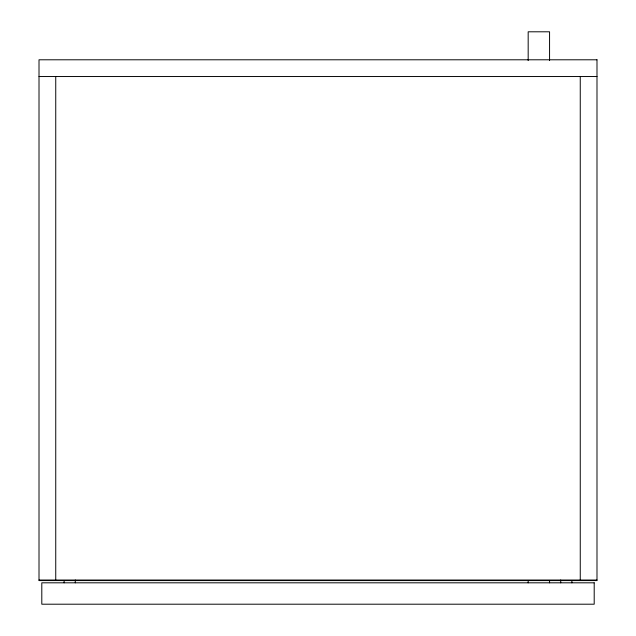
<?xml version="1.0" encoding="UTF-8"?>
<svg xmlns="http://www.w3.org/2000/svg" width="636" height="636" viewBox="0 0 636 636"><rect width="100%" height="100%" fill="white"/><g stroke="black" fill="none" stroke-linecap="round" stroke-linejoin="round"><path stroke-width="0.95" d="M39.011 76.535L596.989 76.535M39.011 580.024L596.989 580.024M580.255 76.535L580.255 580.581M571.883 580.827L571.883 582.815M560.721 580.024L560.721 582.815M549.568 60.595L549.568 31.8L528.174 31.8L528.174 60.595M549.568 580.827L549.568 582.815M528.174 580.827L528.174 582.815M75.279 580.024L75.279 582.815M64.117 580.827L64.117 582.815M55.745 76.535L55.745 580.581M596.989 59.792L39.011 59.792L39.011 580.581L596.989 580.581L596.989 59.792M594.199 582.815L41.801 582.815L41.801 604.2L594.199 604.2L594.199 582.815"/></g></svg>
